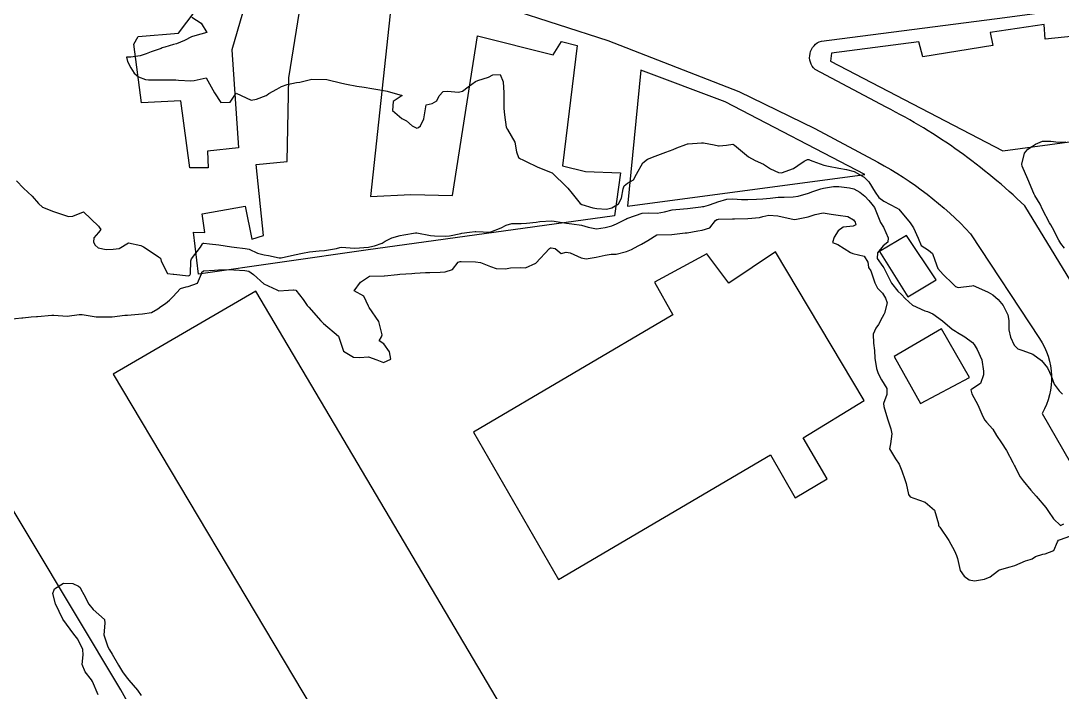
# Model space of a CAD drawing. Header units: metres. Extents: x 318500 to 325275, y 7408834 to 7428799.
# Drawn here: x 320517.9 to 320655.9, y 7410168 to 7410257 of the extents above; entities that cross this region are included whole.
import ezdxf

# ---------------------------------------------------------------- set-up
doc = ezdxf.new("R2010")
doc.units = ezdxf.units.M
doc.header["$MEASUREMENT"] = 0
for name, color, linetype in [('Curvas de Nivel 1m', 11, 'Continuous'), ('Curvas de Nivel 5m', 15, 'Continuous'), ('Divisas', 45, 'Continuous'), ('Edificações', 30, 'Continuous'), ('Linha Férrea', 20, 'Continuous'), ('Vias Primárias', 230, 'Continuous')]:
    doc.layers.add(name, color=color, linetype=linetype)

msp = doc.modelspace()

# ---------------------------------------------------------------- linework, layer by layer
at = {"layer": 'Curvas de Nivel 1m', "flags": 128}
for points, elevation in [([(320540.56, 7410257.49), (320541.8, 7410256.72), (320542.54, 7410255.46), (320540.98, 7410255.03), (320540.53, 7410254.87), (320539.61, 7410254.42), (320538.52, 7410253.98), (320538.16, 7410253.88), (320537.01, 7410253.54), (320536.64, 7410253.41), (320536.51, 7410253.36), (320535.17, 7410252.89), (320534.5, 7410252.64), (320533.72, 7410252.35), (320532.49, 7410252.21), (320531.9, 7410252.2), (320532.03, 7410251.6), (320532.47, 7410250.77), (320532.94, 7410250.07), (320533.51, 7410249.58), (320534.45, 7410249.22), (320534.84, 7410249.18), (320536.45, 7410249.19), (320536.79, 7410249.2), (320538.45, 7410249.17), (320538.81, 7410249.16), (320540.45, 7410249.07), (320540.86, 7410249.08), (320542.46, 7410249.46), (320543.57, 7410247.45), (320544.41, 7410246.2), (320545.63, 7410246.21), (320546.43, 7410247.41), (320548.42, 7410246.49), (320549.15, 7410246.64), (320550.43, 7410247.13), (320550.56, 7410247.22), (320550.76, 7410247.36), (320551.82, 7410247.95), (320552.44, 7410248.29), (320553.2, 7410248.56), (320554.45, 7410248.82), (320554.86, 7410248.89), (320556.46, 7410249.28), (320558.46, 7410249.25), (320560.45, 7410248.75), (320561.05, 7410248.62), (320562.45, 7410248.37), (320563.41, 7410248.22), (320564.44, 7410248.05), (320565.76, 7410247.83), (320566.44, 7410247.67), (320568.43, 7410247.12), (320567.25, 7410246.3), (320567.16, 7410245.13), (320568.39, 7410244.06), (320569.03, 7410243.76), (320569.78, 7410243.1), (320570.38, 7410242.8), (320570.61, 7410242.86), (320570.86, 7410243.08), (320571.33, 7410244.02), (320571.48, 7410245.07), (320571.62, 7410245.86), (320572.41, 7410246.04), (320573.05, 7410246.42), (320573.34, 7410247.05), (320573.85, 7410247.63), (320574.44, 7410247.67), (320575.91, 7410247.54), (320576.44, 7410247.69), (320577.19, 7410248.26), (320578.16, 7410248.98), (320578.46, 7410249.09), (320579.89, 7410249.54), (320580.47, 7410249.85), (320581.43, 7410249.9), (320581.84, 7410248.94), (320581.89, 7410247.48), (320581.91, 7410246.94), (320581.91, 7410245.44), (320581.94, 7410244.94), (320582, 7410244.54), (320582.24, 7410242.93), (320582.38, 7410242.6), (320583.35, 7410240.91), (320583.59, 7410239.65), (320583.86, 7410238.91), (320584.12, 7410238.71), (320584.32, 7410238.61), (320584.86, 7410238.35), (320586.31, 7410237.66), (320586.86, 7410237.42), (320588.3, 7410236.85), (320590.27, 7410234.97), (320590.41, 7410234.82), (320590.95, 7410234.12), (320592.03, 7410232.8), (320592.24, 7410232.67), (320593.69, 7410232.24), (320594.23, 7410232.11), (320595.51, 7410232.03), (320596.23, 7410232.2), (320597.1, 7410232.73), (320597.5, 7410233.48), (320597.7, 7410234.73), (320597.86, 7410235.14), (320598.28, 7410235.47), (320599.08, 7410235.92), (320599.48, 7410236.7), (320600.32, 7410238.19), (320600.95, 7410238.68), (320601.95, 7410239.05), (320602.33, 7410239.2), (320603.38, 7410239.6), (320604.34, 7410239.97), (320604.82, 7410240.16), (320606.02, 7410240.61), (320606.26, 7410240.7), (320606.35, 7410240.72), (320608.1, 7410240.84), (320608.35, 7410240.82), (320609.76, 7410240.57), (320610.35, 7410240.46), (320610.45, 7410240.45), (320611.42, 7410240.54), (320612.24, 7410240.64), (320612.35, 7410240.62), (320612.47, 7410240.53), (320614.33, 7410238.98), (320615.21, 7410238.49), (320616.32, 7410237.99), (320617.24, 7410237.4), (320618.3, 7410236.89), (320618.72, 7410236.86), (320620.31, 7410237.43), (320620.88, 7410237.85), (320621.7, 7410238.41), (320622.13, 7410238.61), (320622.33, 7410238.61), (320622.49, 7410238.55), (320622.85, 7410238.39), (320624.32, 7410237.89), (320624.95, 7410237.73), (320626.32, 7410237.47), (320627.32, 7410237.32), (320628.31, 7410237.02), (320629.66, 7410236.3), (320630.29, 7410235.67), (320631.1, 7410234.28), (320631.58, 7410233.58), (320632.26, 7410233.09), (320633.96, 7410232.24), (320634.25, 7410232.05), (320635.74, 7410230.22), (320636.21, 7410229.56), (320636.82, 7410228.2), (320637.22, 7410227.24), (320638.17, 7410226.62), (320638.72, 7410226.17), (320639.03, 7410225.3), (320639.43, 7410224.17), (320640.13, 7410223.37), (320641.42, 7410222.14), (320641.77, 7410221.8), (320642.11, 7410221.65), (320643.91, 7410221.9), (320644.11, 7410221.91), (320644.4, 7410221.81), (320646.1, 7410221.06), (320646.7, 7410220.67), (320647.4, 7410220.06), (320648.08, 7410219.26), (320648.71, 7410218.04), (320648.81, 7410217.28), (320648.84, 7410216.04), (320649.05, 7410215.06), (320649.51, 7410214.03), (320650, 7410213.52), (320650.69, 7410213.32), (320651.99, 7410212.82), (320653.15, 7410211.98), (320653.97, 7410211.02), (320654.42, 7410209.96), (320654.83, 7410208.85), (320655.5, 7410207.95), (320655.92, 7410207.51)], 737), ([(320656.18, 7410226.86), (320655.73, 7410227.5), (320655.46, 7410227.95), (320654.59, 7410229.59), (320654.37, 7410229.97), (320654.22, 7410230.21), (320653.29, 7410231.98), (320652.96, 7410232.69), (320652.27, 7410233.86), (320652.22, 7410233.95), (320652.19, 7410234), (320652.15, 7410234.12), (320651.36, 7410236.01), (320650.61, 7410237.74), (320650.55, 7410238.02), (320650.91, 7410239.45), (320651.35, 7410240.01), (320651.97, 7410240.39), (320652.36, 7410240.64), (320653.28, 7410241.07), (320654.37, 7410241.06), (320655.39, 7410240.93), (320656.37, 7410240.96)], 737), ([(320517.32, 7410235.79), (320518.26, 7410234.83), (320519.42, 7410233.77), (320520.23, 7410232.79), (320520.8, 7410232.32), (320522.22, 7410231.73), (320524.21, 7410231.09), (320524.78, 7410231.12), (320526.22, 7410231.68), (320528.19, 7410229.77), (320528.3, 7410229.65), (320528.49, 7410229.34), (320528.18, 7410228.95), (320527.6, 7410228.23), (320527.52, 7410227.66), (320527.76, 7410227.26), (320528.15, 7410226.9), (320529.22, 7410226.71), (320530.15, 7410226.75), (320530.92, 7410226.84), (320532.16, 7410227.6), (320533.8, 7410227.21), (320534.15, 7410227.07), (320535.05, 7410226.46), (320536.14, 7410225.74), (320536.4, 7410225.54), (320536.52, 7410225.15), (320537.35, 7410223.53), (320538.11, 7410223.43), (320538.2, 7410223.42), (320540.11, 7410223.22), (320540.31, 7410223.28), (320540.39, 7410223.49), (320540.42, 7410225.2), (320540.52, 7410225.48), (320541.71, 7410227.02), (320542, 7410227.46), (320542.08, 7410227.54), (320542.16, 7410227.54), (320542.89, 7410227.45), (320544.16, 7410227.3), (320545.81, 7410227.07), (320546.16, 7410227.02), (320547.62, 7410226.85), (320548.15, 7410226.72), (320549.28, 7410226.23), (320550.15, 7410225.97), (320550.71, 7410225.92), (320552.14, 7410225.61), (320552.42, 7410225.6), (320554.15, 7410225.99), (320555.24, 7410226.2), (320556.15, 7410226.37), (320557.42, 7410226.53), (320558.15, 7410226.56), (320559.75, 7410226.82), (320560.16, 7410226.98), (320560.37, 7410227.01), (320562.16, 7410226.86), (320563.99, 7410227.01), (320564.16, 7410227.04), (320564.79, 7410227.16), (320565.78, 7410227.53), (320566.17, 7410227.78), (320567.05, 7410228.25), (320568.18, 7410228.56), (320568.65, 7410228.65), (320570.19, 7410228.91), (320570.38, 7410228.89), (320572.18, 7410228.54), (320572.74, 7410228.5), (320574.18, 7410228.47), (320574.73, 7410228.49), (320576.19, 7410228.83), (320576.33, 7410228.86), (320577.38, 7410228.99), (320578.09, 7410229.08), (320578.19, 7410229.09), (320580.14, 7410229.01), (320580.19, 7410229.02), (320581.55, 7410229.59), (320582.21, 7410229.94), (320582.98, 7410230.14), (320584.21, 7410230.14), (320584.92, 7410230.18), (320586.21, 7410230.34), (320586.69, 7410230.39), (320588.21, 7410230.5), (320588.6, 7410230.46), (320590.21, 7410230.17), (320590.94, 7410230.08), (320592.21, 7410229.91), (320593.09, 7410229.67), (320594.2, 7410229.45), (320595.35, 7410229.6), (320596.21, 7410229.85), (320596.85, 7410230.09), (320598.09, 7410230.72), (320598.22, 7410230.79), (320598.35, 7410230.85), (320600.23, 7410231.52), (320601.11, 7410231.56), (320602.23, 7410231.51), (320603.18, 7410231.71), (320604.23, 7410231.97), (320605.71, 7410232.1), (320606.24, 7410232.14), (320608, 7410232.35), (320608.24, 7410232.38), (320608.4, 7410232.41), (320609.01, 7410232.57), (320609.93, 7410232.88), (320610.25, 7410233.01), (320611.44, 7410233.35), (320612.25, 7410233.42), (320613.42, 7410233.34), (320614.25, 7410233.32), (320615.37, 7410233.37), (320616.25, 7410233.41), (320617.21, 7410233.51), (320618.26, 7410233.62), (320619.07, 7410233.62), (320620.26, 7410233.67), (320620.91, 7410233.76), (320622.27, 7410234.17), (320622.87, 7410234.39), (320623.91, 7410234.74), (320624.28, 7410234.81), (320625.6, 7410235.03), (320626.28, 7410235.03), (320627.71, 7410234.89), (320628.28, 7410234.76), (320629.09, 7410234.31), (320629.75, 7410233.78), (320630.26, 7410233.21), (320630.68, 7410232.71), (320631.02, 7410232.28), (320631.57, 7410230.93), (320631.84, 7410230.27), (320632.21, 7410229.64), (320632.85, 7410228.25), (320632.77, 7410227.67), (320632.18, 7410227.2), (320631.43, 7410226.27), (320631.39, 7410225.5), (320632.14, 7410224.43), (320632.27, 7410224.26), (320632.38, 7410224.02), (320633.27, 7410222.25), (320634.1, 7410221.19), (320634.61, 7410220.75), (320635.1, 7410220.22), (320636.08, 7410219.33), (320637.68, 7410218.57), (320638.06, 7410218.46), (320638.74, 7410218.17), (320640.05, 7410217.23), (320641.32, 7410216.14), (320641.75, 7410215.85), (320642.03, 7410215.71), (320643, 7410215.1), (320644.01, 7410214.36), (320644.25, 7410214.1), (320644.65, 7410213.44), (320645.23, 7410212.09), (320645.46, 7410210.58), (320645.45, 7410210.09), (320645.09, 7410208.94), (320643.93, 7410208.2), (320643.8, 7410208.1), (320643.92, 7410207.57), (320644.71, 7410206.09), (320645.39, 7410204.57), (320645.63, 7410204.08), (320645.87, 7410203.81), (320646.69, 7410202.9), (320647.21, 7410202.06), (320647.84, 7410201.06), (320648.53, 7410200.04), (320649.34, 7410198.48), (320649.58, 7410198.02), (320649.65, 7410197.88), (320649.79, 7410197.56), (320650.33, 7410196.56), (320650.74, 7410196.01), (320651.75, 7410194.79), (320652.43, 7410193.98), (320653.72, 7410192.51), (320654.1, 7410191.96), (320654.73, 7410190.98), (320655.69, 7410190.11), (320656.1, 7410190.34)], 738), ([(320516.36, 7410217.47), (320518.03, 7410217.63), (320518.16, 7410217.65), (320519.26, 7410217.77), (320519.97, 7410217.82), (320520.03, 7410217.82), (320520.11, 7410217.83), (320522.03, 7410217.98), (320522.29, 7410217.99), (320524.03, 7410217.88), (320525.66, 7410218.06), (320526.04, 7410218.07), (320527.91, 7410217.78), (320528.03, 7410217.76), (320529.89, 7410217.76), (320530.03, 7410217.77), (320531.67, 7410217.97), (320532.04, 7410218.01), (320533.48, 7410218.14), (320534.04, 7410218.15), (320535.24, 7410218.36), (320536.05, 7410218.82), (320536.47, 7410219.12), (320537.07, 7410219.53), (320537.63, 7410219.96), (320538.07, 7410220.44), (320539.06, 7410221.51), (320539.83, 7410221.75), (320540.08, 7410221.77), (320541.34, 7410222.22), (320541.85, 7410223.46), (320541.9, 7410223.68), (320542.12, 7410223.88), (320543.59, 7410223.97), (320544.12, 7410223.99), (320545.51, 7410224.03), (320546.12, 7410224), (320547.57, 7410223.93), (320548.12, 7410223.81), (320548.73, 7410223.37), (320550.09, 7410222.16), (320551.81, 7410221.33), (320552, 7410221.26), (320552.08, 7410221.23), (320553.39, 7410221.31), (320554.04, 7410221.34), (320554.08, 7410221.34), (320554.35, 7410221.3), (320555.3, 7410220.05), (320555.87, 7410219.28), (320556.06, 7410219.06), (320557.68, 7410217.26), (320558.02, 7410216.89), (320560, 7410215.22), (320560.65, 7410213.21), (320561.97, 7410212.41), (320562.77, 7410212.39), (320563.97, 7410212.47), (320565.06, 7410212.05), (320565.96, 7410211.72), (320566.94, 7410212.15), (320566.75, 7410213.13), (320565.99, 7410214.19), (320565.41, 7410214.57), (320565.72, 7410215.14), (320565.78, 7410215.37), (320565.33, 7410217.15), (320564.06, 7410219.01), (320563.96, 7410219.17), (320563.38, 7410220.49), (320562.08, 7410221.2), (320562.93, 7410222.35), (320564.11, 7410223.17), (320566.05, 7410223.2), (320566.11, 7410223.2), (320567.83, 7410223.4), (320568.11, 7410223.42), (320569.7, 7410223.51), (320570.12, 7410223.56), (320571.55, 7410223.64), (320572.12, 7410223.64), (320573.47, 7410223.69), (320574.12, 7410223.73), (320575.12, 7410224.03), (320575.84, 7410225.01), (320576.14, 7410225.11), (320576.25, 7410225.12), (320578.14, 7410225.06), (320578.82, 7410224.97), (320580.13, 7410224.45), (320580.88, 7410224.19), (320582.13, 7410224.13), (320582.8, 7410224.25), (320584.13, 7410224.33), (320584.76, 7410224.27), (320586.14, 7410224.88), (320587.97, 7410226.85), (320588.11, 7410226.91), (320588.16, 7410226.91), (320588.69, 7410226.84), (320589.5, 7410226.18), (320590.16, 7410226.36), (320590.72, 7410226.25), (320592.15, 7410225.6), (320592.83, 7410225.47), (320594.15, 7410225.66), (320595.35, 7410225.95), (320596.15, 7410226.06), (320596.8, 7410226.08), (320598.16, 7410226.45), (320598.83, 7410226.71), (320599.71, 7410227.16), (320600.17, 7410227.42), (320600.98, 7410227.87), (320602.19, 7410228.66), (320604.15, 7410228.68), (320604.19, 7410228.69), (320605.92, 7410228.89), (320606.19, 7410228.92), (320607.62, 7410229.17), (320608.2, 7410229.24), (320609.19, 7410229.59), (320609.94, 7410230.56), (320610.12, 7410230.66), (320610.22, 7410230.69), (320610.37, 7410230.71), (320612.22, 7410230.76), (320612.46, 7410230.76), (320614.22, 7410230.79), (320615.77, 7410230.93), (320616.23, 7410231.05), (320617.01, 7410231.25), (320618.23, 7410231.18), (320618.81, 7410231.02), (320620.22, 7410230.7), (320620.49, 7410230.69), (320622.23, 7410231.01), (320623.18, 7410231.33), (320624.24, 7410231.54), (320625.27, 7410231.39), (320626.23, 7410231.24), (320627.5, 7410231.05), (320628.22, 7410230.64), (320628.45, 7410230.32), (320628.55, 7410229.98), (320628.21, 7410229.79), (320626.89, 7410229.66), (320626.2, 7410229.18), (320625.67, 7410228.35), (320625.46, 7410227.63), (320626.18, 7410227.36), (320627.86, 7410226.32), (320628.16, 7410226.15), (320629.67, 7410225.81), (320630.15, 7410225.03), (320630.21, 7410224.36), (320630.24, 7410224.29), (320630.56, 7410223.85), (320631.09, 7410222.28), (320631.4, 7410221.57), (320632.1, 7410220.9), (320632.48, 7410220.26), (320632.71, 7410219.63), (320632.37, 7410218.26), (320632.26, 7410218.06), (320632.05, 7410217.66), (320631.54, 7410216.77), (320631.21, 7410216.27), (320630.85, 7410215.45), (320630.89, 7410214.28), (320631.01, 7410213.29), (320631.08, 7410212.27), (320631.31, 7410210.92), (320631.49, 7410210.27), (320631.94, 7410209.42), (320632.65, 7410208.25), (320632.68, 7410207.48), (320632.23, 7410206.26), (320632.25, 7410205.9), (320632.76, 7410204.25), (320633.17, 7410202.93), (320633.3, 7410202.25), (320633.14, 7410200.94), (320633.02, 7410200.25), (320633.8, 7410198.94), (320634.29, 7410198.23), (320634.63, 7410197.37), (320635.05, 7410196.22), (320635.22, 7410195.68), (320635.52, 7410194.21), (320635.74, 7410193.89), (320636.22, 7410193.71), (320637.73, 7410193.21), (320638.99, 7410192.16), (320639.51, 7410190.32), (320639.52, 7410190.15), (320639.56, 7410190.04), (320639.68, 7410189.9), (320640.89, 7410188.14), (320641.64, 7410186.73), (320641.91, 7410186.13), (320642.03, 7410185.72), (320642.38, 7410184.12), (320642.89, 7410183.4), (320643.59, 7410182.89), (320644.27, 7410182.77), (320645.59, 7410183.01), (320646.35, 7410183.31), (320647.34, 7410184.05), (320647.48, 7410184.17), (320647.6, 7410184.22), (320649.01, 7410184.63), (320649.61, 7410184.82), (320651.04, 7410185.42), (320651.63, 7410185.62), (320651.9, 7410185.71), (320652.37, 7410185.98), (320653.31, 7410186.3), (320653.64, 7410186.34), (320654.8, 7410186.79), (320655.29, 7410187.95), (320655.42, 7410188.18), (320655.66, 7410188.24), (320656.91, 7410188.68)], 739)]:
    msp.add_lwpolyline(points, dxfattribs=dict(at, elevation=elevation))
at = {"layer": 'Curvas de Nivel 5m', "elevation": 740, "flags": 128}
msp.add_lwpolyline([(320528.16, 7410167.64), (320527.39, 7410169.41), (320527.27, 7410169.65), (320526.45, 7410170.71), (320526.05, 7410171.67), (320526.16, 7410172.94), (320526.14, 7410173.67), (320525.46, 7410175.05), (320524.94, 7410175.69), (320523.49, 7410177.7), (320522.5, 7410179.72), (320522.16, 7410181.1), (320522.38, 7410181.72), (320523.56, 7410182.48), (320524.82, 7410182.43), (320525.55, 7410182.08), (320525.75, 7410181.88), (320525.86, 7410181.68), (320526.24, 7410180.97), (320526.91, 7410179.66), (320527.51, 7410178.99), (320529, 7410177.63), (320529.04, 7410177.18), (320528.89, 7410175.63), (320529.45, 7410174.01), (320529.68, 7410173.62), (320530.02, 7410173.03), (320530.84, 7410171.61), (320531.4, 7410170.73), (320531.85, 7410170.05), (320532.23, 7410169.59), (320533.37, 7410168.28), (320533.87, 7410167.56)], dxfattribs=at)
at = {"layer": 'Divisas'}
msp.add_lwpolyline([(320669.94, 7409937.42), (320649.27, 7409962.46), (320635.24, 7409979.63), (320620.34, 7410001.01), (320608.76, 7410019.01), (320584.83, 7410059.43), (320590.12, 7410061.96), (320531.14, 7410168.31), (320500.69, 7410219.12), (320484.38, 7410246.22)], dxfattribs=at)
at = {"layer": 'Edificações'}
for points in [[(320540.32, 7410237.53), (320539.12, 7410246.41), (320533.89, 7410246.16), (320532.88, 7410253.92), (320533.45, 7410254.93), (320538.81, 7410255.37), (320541.96, 7410259.59), (320542.09, 7410270.06), (320550.1, 7410267.79), (320545.87, 7410253.15), (320546.75, 7410240.17), (320542.65, 7410239.73), (320542.72, 7410237.53), (320540.32, 7410237.53)], [(320629.74, 7410236.66), (320611.23, 7410246.27), (320600.05, 7410250.48), (320598.31, 7410232.45), (320629.74, 7410236.66)], [(320635.25, 7410228.56), (320631.7, 7410226.43), (320635.43, 7410220.4), (320639.2, 7410222.66), (320635.25, 7410228.56)], [(320629.65, 7410206.68), (320617.92, 7410226.39), (320611.71, 7410222.25), (320608.81, 7410226.11), (320601.89, 7410222.37), (320604.31, 7410218.04), (320577.87, 7410202.46), (320589.14, 7410182.94), (320617.23, 7410199.48), (320620.53, 7410193.77), (320624.77, 7410196.28), (320621.57, 7410201.73), (320629.65, 7410206.68)], [(320600.45, 7410092.1), (320618.9, 7410103.07), (320549.04, 7410221.16), (320530.15, 7410210.19), (320600.45, 7410092.1)], [(320643.62, 7410209.74), (320639.89, 7410216.18), (320633.61, 7410212.52), (320637.11, 7410206.3), (320643.62, 7410209.74)]]:
    msp.add_lwpolyline(points, close=True, dxfattribs=at)
for points in [[(320567.29, 7410262.07), (320564.24, 7410233.7), (320569.59, 7410233.99), (320575.11, 7410233.87), (320578.4, 7410255.01), (320588.45, 7410252.49), (320589.57, 7410254.25), (320591.62, 7410253.72), (320589.69, 7410237.78), (320592.74, 7410237.02), (320597.35, 7410236.85), (320597.35, 7410236.85), (320596.56, 7410231.14), (320563.63, 7410226.61), (320541.46, 7410223.44), (320540.8, 7410228.99), (320542.29, 7410228.96), (320541.92, 7410231.41), (320547.63, 7410232.46), (320548.5, 7410228.07), (320550.08, 7410228.53), (320549.08, 7410237.97), (320553.19, 7410238.38), (320553.43, 7410249.45), (320554.84, 7410258.25)], [(320658.75, 7410255.11), (320653.63, 7410254.58), (320653.49, 7410256.51), (320646.37, 7410255.47), (320646.69, 7410253.72), (320637.45, 7410252.24), (320636.91, 7410254.21), (320625.32, 7410252.71), (320625.21, 7410251.67), (320648.04, 7410239.76), (320672.28, 7410243.04)]]:
    msp.add_lwpolyline(points, dxfattribs=at)
at = {"layer": 'Linha Férrea'}
for points in [[(321000, 7409665.79, 0.078197), (320889.69, 7409761.64, 0.016428), (320831.73, 7409795.8, -0.029281), (320758.16, 7409840.19, -0.075107), (320633.21, 7409959.15, -0.038123), (320591.24, 7410019.37), (320569.88, 7410055.98), (320528.94, 7410130.12, 0.044252), (320455.67, 7410238.48), (320423.41, 7410279.54, -0.076357), (320336.11, 7410440.08, -0.029288), (320307.68, 7410537.21, 0.027041), (320278.59, 7410637.59, 0.100983), (320172.35, 7410808.48, 0.013159)], [(321000, 7409672.46, 0.064653), (320912.3, 7409751.47, 0.030753), (320836.25, 7409797.86, -0.016147), (320768.63, 7409837.8, -0.116635), (320584, 7410039.77), (320542.79, 7410113.92, 0.026405), (320494.03, 7410193.92, 0.017029), (320443.19, 7410260.7), (320429.49, 7410278.02, -0.097268), (320322.98, 7410493.45), (320310.76, 7410540.45), (320304.23, 7410567.01, 0.019913), (320282.85, 7410638.03, 0.100687), (320180.06, 7410806.18, 0.011092)]]:
    msp.add_lwpolyline(points, format="xyb", dxfattribs=at)
at = {"layer": 'Vias Primárias'}
for points in [[(320516.37, 7410279.88), (320548.59, 7410270.23), (320569.37, 7410262.93), (320595.67, 7410254.4), (320613.04, 7410247.65), (320623.13, 7410242.72), (320631.47, 7410238.28, -0.081329), (320643.76, 7410228.77), (320652.9, 7410214.91, -0.279714), (320653.24, 7410204.97), (320656.95, 7410198.49, -0.292683)], [(320765.38, 7410133.17), (320761.8, 7410120.36, -0.606526), (320753.3, 7410118.57), (320742.56, 7410126.91), (320720.58, 7410144.22), (320700.93, 7410159.87), (320692.95, 7410166.11, -0.116384), (320691.2, 7410168.3), (320682.25, 7410182.19), (320671.54, 7410198.75), (320650.93, 7410232.48, 0.073853), (320632.57, 7410245.56), (320623.15, 7410250.55, -0.574631), (320623.98, 7410254.33), (320648.31, 7410257.46), (320674.99, 7410261.06), (320690.33, 7410262.89)]]:
    msp.add_lwpolyline(points, format="xyb", dxfattribs=at)

doc.saveas('drawing.dxf')
